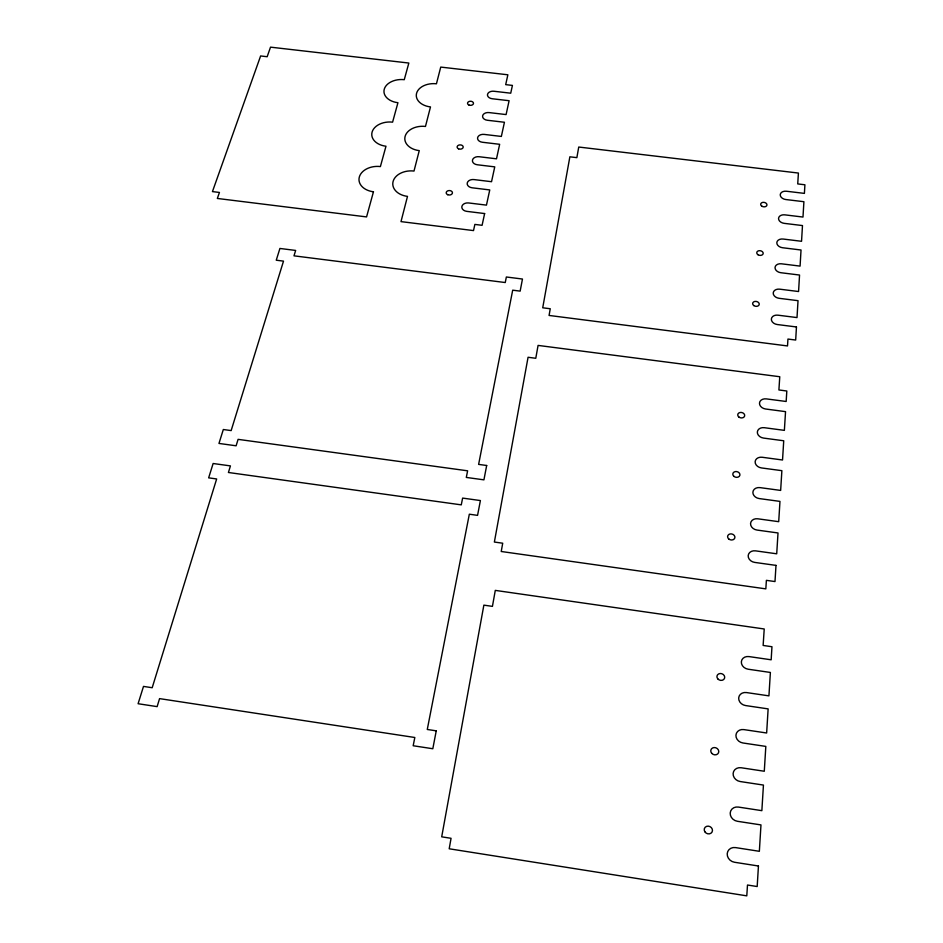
<?xml version="1.0" encoding="UTF-8"?>
<svg xmlns="http://www.w3.org/2000/svg" width="943" height="943" viewBox="0 0 943 943"><rect width="100%" height="100%" fill="white"/><g stroke="black" fill="none" stroke-linecap="round" stroke-linejoin="round"><path stroke-width="1.41" d="M796.458 326.962L795.68 340.046L787.947 339.056L787.511 345.94L549.074 315.445L550.252 308.75L542.72 307.795L569.867 156.809L576.868 157.646L578.743 147.037L798.415 173.052L797.731 183.92L804.909 184.781L804.403 193.386L786.415 191.24A5.941 4.149 9.6 0 0 780.25 194.682A5.941 4.149 9.6 0 0 785.849 199.539L803.908 201.708L802.988 217.055L784.8 214.851A6.012 4.244 9.9 0 0 778.553 218.387A6.012 4.244 9.9 0 0 784.211 223.35L802.481 225.566L801.55 241.29L783.138 239.039A6.082 4.35 10.2 0 0 776.82 242.646A6.082 4.35 10.2 0 0 782.549 247.738L801.031 250.001L800.077 266.103L781.441 263.804A6.153 4.456 10.5 0 0 775.04 267.506A6.153 4.456 10.5 0 0 780.828 272.716L799.546 275.038L798.568 291.528L779.708 289.171A6.236 4.562 10.9 0 0 773.225 292.967A6.236 4.562 10.9 0 0 779.083 298.306L798.026 300.676L797.012 317.579L777.928 315.174A6.306 4.68 11.3 0 0 771.362 319.064A6.306 4.68 11.3 0 0 777.28 324.533L796.458 326.962M775.995 565.387L774.993 581.56L766.388 580.346L765.834 588.868L501.228 551.49L502.713 543.215L494.368 542.048L528.068 357.267L535.777 358.281L538.076 345.409L779.767 376.728L778.906 389.966L786.816 391.003L786.167 401.482L766.341 398.889A6.566 5.045 12.5 0 0 759.492 403.097A6.566 5.045 12.5 0 0 765.622 409.003L785.543 411.631L784.376 430.362L764.29 427.698A6.648 5.175 13 0 0 757.347 432.012A6.648 5.175 13 0 0 763.547 438.082L783.727 440.77L782.537 459.995L762.18 457.261A6.742 5.316 13.6 0 0 755.143 461.705A6.742 5.316 13.6 0 0 761.425 467.928L781.877 470.675L780.651 490.419L760.023 487.625A6.837 5.458 14.3 0 0 752.891 492.175A6.837 5.458 14.3 0 0 759.245 498.576L779.967 501.393L778.706 521.679L757.807 518.803A6.931 5.599 15.1 0 0 750.569 523.483A6.931 5.599 15.1 0 0 757.005 530.06L778.01 532.96L776.714 553.8L755.532 550.853A7.037 5.752 16 0 0 748.188 555.663A7.037 5.752 16 0 0 754.706 562.405L775.995 565.387M758.443 866.004L757.182 886.538L747.493 885.017L746.785 895.85L449.198 848.783L451.06 838.303L441.701 836.83L483.865 605.135L492.435 606.373L495.287 590.389L764.219 628.981L763.135 645.448L771.963 646.733L771.162 659.794L749.037 656.587A7.379 6.259 19.7 0 0 741.351 661.845A7.379 6.259 19.7 0 0 748.141 669.212L770.384 672.453L768.934 695.863L746.491 692.563A7.497 6.436 21.3 0 0 738.687 697.973A7.497 6.436 21.3 0 0 745.571 705.553L768.132 708.888L766.647 732.994L743.874 729.599A7.615 6.625 23.2 0 0 735.941 735.175A7.615 6.625 23.2 0 0 742.931 742.978L765.822 746.408L764.29 771.244L741.174 767.755A7.744 6.801 25.4 0 0 733.124 773.496A7.744 6.801 25.4 0 0 740.196 781.535L763.441 785.071L761.861 810.662L738.393 807.067A7.886 7.002 28.1 0 0 730.212 812.984A7.886 7.002 28.1 0 0 737.391 821.282L760.977 824.913L759.351 851.305L735.528 847.592A8.039 7.19 31.3 0 0 727.218 853.71A8.039 7.19 31.3 0 0 734.491 862.256L758.443 866.004M486.682 465.5L483.924 479.846L466.302 477.429L467.622 470.816L238.084 439.355L236.115 445.791L218.965 443.434L223.326 429.513L231.153 430.586L283.513 261.128L276.252 260.209L279.918 248.457L295.642 250.437L293.992 255.836L505.248 282.535L506.356 276.994L522.469 279.034L520.147 291.128L512.697 290.173L478.62 464.392L486.682 465.5M436.244 730.837L432.813 748.742L413.175 745.748L414.826 737.497L159.567 698.622L157.127 706.625L138.091 703.726L143.501 686.41L152.188 687.73L216.654 478.961L208.651 477.853L213.13 463.508L230.434 465.901L228.418 472.49L461.268 504.859L462.624 498.093L480.4 500.556L477.559 515.361L469.331 514.206L427.273 729.469L436.244 730.837M484.631 213.554L482.085 225.306L474.871 224.41L473.516 230.587L400.999 221.617L407.494 196.38A17.988 12.837 -1.1 0 1 393.066 181.575A17.988 12.837 -1.1 0 1 414.001 171.06L419.258 150.632A17.575 12.271 -0.7 0 1 405.077 136.487A17.575 12.271 -0.7 0 1 425.47 126.445L430.491 106.924A17.186 11.729 -0.4 0 1 416.547 93.392A17.186 11.729 -0.4 0 1 436.444 83.797L440.735 67.083L507.864 74.792L505.696 84.634L512.426 85.412L510.729 93.192L493.896 91.247A5.575 3.807 1.2 0 0 487.531 94.359A5.575 3.807 1.2 0 0 492.199 98.744L509.102 100.712L506.096 114.575L489.075 112.582A5.634 3.89 1.1 0 0 482.639 115.765A5.634 3.89 1.1 0 0 487.342 120.256L504.434 122.26L501.358 136.44L484.136 134.401A5.705 3.984 1 0 0 477.618 137.666A5.705 3.984 1 0 0 482.368 142.252L499.649 144.303L496.501 158.813L479.103 156.727A5.764 4.067 0.8 0 0 472.49 160.062A5.764 4.067 0.8 0 0 477.288 164.766L494.757 166.864L491.539 181.704L473.94 179.571A5.835 4.173 0.7 0 0 467.245 182.989A5.835 4.173 0.7 0 0 472.078 187.787L489.759 189.932L486.458 205.126L468.659 202.957A5.906 4.267 0.6 0 0 461.881 206.446A5.906 4.267 0.6 0 0 466.75 211.362L484.631 213.554M373.463 191.783L366.568 216.914L217.338 198.454L219.448 192.455L212.446 191.594L260.622 55.955L267.164 56.721L270.523 47.15L408.838 63.04L404.264 79.683A17.163 11.681 -1.2 0 0 384.249 89.243A17.163 11.681 -1.2 0 0 397.934 102.716L392.594 122.154A17.552 12.212 -1.6 0 0 372.072 132.15A17.552 12.212 -1.6 0 0 385.982 146.236L380.394 166.569A17.964 12.778 -2.1 0 0 359.318 177.036A17.964 12.778 -2.1 0 0 373.463 191.783M704.822 831.726A4.22 3.784 28.1 0 0 711.965 832.186A4.22 3.784 28.1 0 0 708.264 826.139A4.22 3.784 28.1 0 0 704.822 831.726M711.682 753.268A4.078 3.583 22.7 0 0 718.519 752.797A4.078 3.583 22.7 0 0 714.11 747.551A4.078 3.583 22.7 0 0 711.682 753.268M717.823 678.901A3.949 3.383 19 0 0 724.472 678.453A3.949 3.383 19 0 0 720.169 673.514A3.949 3.383 19 0 0 717.823 678.901M468.966 105.038A2.982 2.051 0.6 0 0 473.492 103.341A2.982 2.051 0.6 0 0 469.06 101.49A2.982 2.051 0.6 0 0 468.966 105.038M458.569 148.841A3.053 2.145 0.3 0 0 463.213 147.073A3.053 2.145 0.3 0 0 458.687 145.139A3.053 2.145 0.3 0 0 458.569 148.841M447.689 194.694A3.124 2.24 0 0 0 452.451 192.832A3.124 2.24 0 0 0 447.819 190.816A3.124 2.24 0 0 0 447.689 194.694M738.899 417.042A3.513 2.723 11.9 0 0 744.628 416.016A3.513 2.723 11.9 0 0 740.137 412.48A3.513 2.723 11.9 0 0 738.899 417.042M733.984 476.404A3.607 2.876 13 0 0 739.866 475.319A3.607 2.876 13 0 0 735.257 471.594A3.607 2.876 13 0 0 733.984 476.404M728.798 539.007A3.713 3.029 14.4 0 0 734.845 537.864A3.713 3.029 14.4 0 0 730.118 533.938A3.713 3.029 14.4 0 0 728.798 539.007M761.897 206.222A3.171 2.24 9.2 0 0 766.942 205.114A3.171 2.24 9.2 0 0 762.592 202.415A3.171 2.24 9.2 0 0 761.897 206.222M758.019 254.751A3.253 2.346 9.7 0 0 763.17 253.596A3.253 2.346 9.7 0 0 758.726 250.755A3.253 2.346 9.7 0 0 758.019 254.751M753.752 305.544A3.336 2.464 10.4 0 0 759.186 304.624A3.336 2.464 10.4 0 0 754.895 301.43A3.336 2.464 10.4 0 0 753.752 305.544"/></g></svg>
